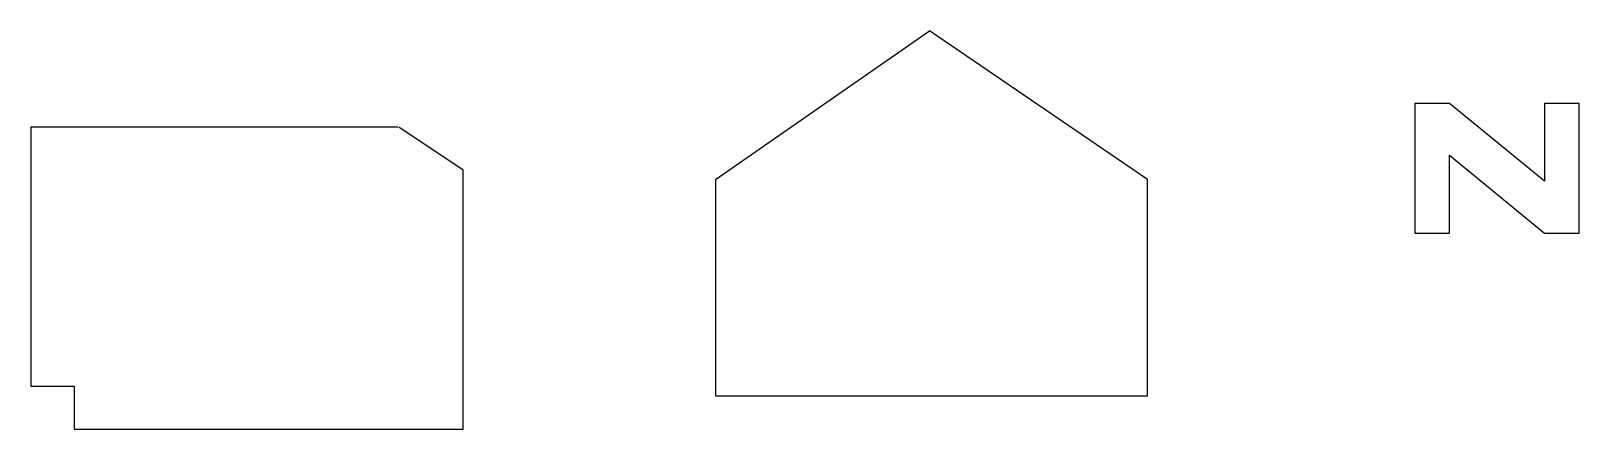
# Model space of a CAD drawing. Header units: millimetres. Extents: x 889 to 1248, y 1986 to 2081.
import ezdxf

# ---------------------------------------------------------------- set-up
doc = ezdxf.new("R2010")
doc.units = ezdxf.units.MM

msp = doc.modelspace()

# ---------------------------------------------------------------- linework, layer by layer
for p, q in [((1047.84, 2046.81), (1097.36, 2081.23)), ((1147.84, 2046.81), (1097.36, 2081.23)), ((1217.67, 2064.46), (1209.67, 2064.46)), ((1209.67, 2064.46), (1209.67, 2034.46)), ((1239.67, 2046.46), (1217.67, 2064.46)), ((1247.67, 2064.46), (1239.67, 2064.46)), ((1239.67, 2064.46), (1239.67, 2046.46)), ((1247.67, 2034.46), (1247.67, 2064.46)), ((889.42, 2059.04), (889.42, 1999.04)), ((889.42, 2059.04), (974.32, 2059.04)), ((989.42, 2049.04), (974.59, 2058.97)), ((1217.67, 2034.46), (1217.67, 2052.46)), ((1217.67, 2052.46), (1239.67, 2034.46)), ((989.42, 1989.04), (989.42, 2049.04)), ((1047.84, 2046.81), (1047.84, 1996.81)), ((1147.84, 1996.81), (1147.84, 2046.81)), ((1209.67, 2034.46), (1217.67, 2034.46)), ((1239.67, 2034.46), (1247.67, 2034.46)), ((889.42, 1999.04), (899.42, 1999.04)), ((899.42, 1999.04), (899.42, 1989.04)), ((1047.84, 1996.81), (1147.84, 1996.81)), ((899.42, 1989.04), (989.42, 1989.04)), ((1185.4, 1986.31), (1185.4, 1986.31))]:
    msp.add_line(p, q)

doc.saveas('drawing.dxf')
